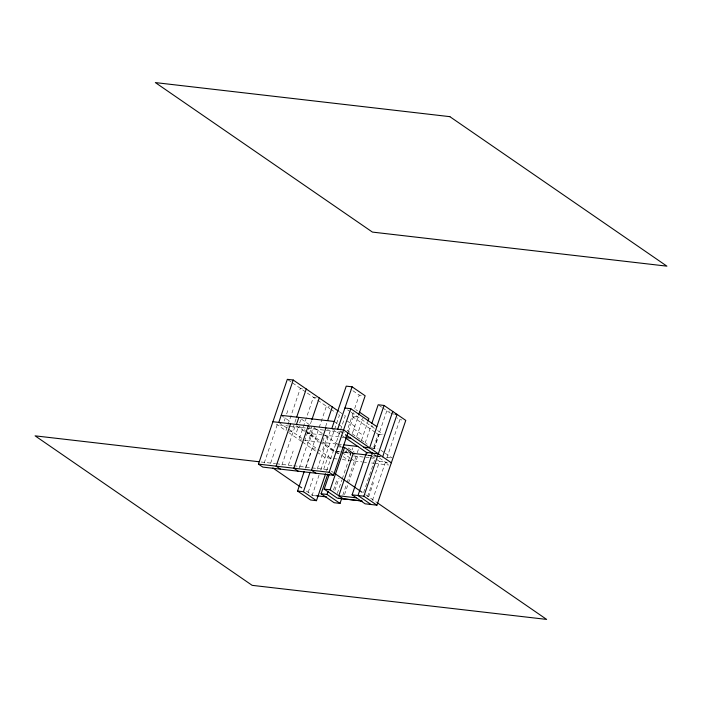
<?xml version="1.0" encoding="UTF-8"?>
<svg xmlns="http://www.w3.org/2000/svg" width="702" height="702" viewBox="0 0 702 702"><rect width="100%" height="100%" fill="white"/><g stroke="black" fill="none" stroke-linecap="round" stroke-linejoin="round"><path stroke-width="0.53" stroke-dasharray="3.51 2.63" d="M264.224 462.969L277.246 424.71L288.68 426.035M284.257 420.998L285.284 417.971M286.662 413.934L288.382 408.889M270.682 463.101L275.5 448.973M296.042 418.971L291.821 431.379L287.899 430.923M281.897 465.014L294.919 426.755L293.182 425.561M296.595 431.984L298.306 426.939M299.684 422.902L300.719 419.875M288.355 465.145L293.164 451.009M330.896 458.283L304.843 440.347L311.53 420.7M309.494 433.424L311.899 426.351M299.21 468.094L312.592 428.799L310.854 427.606M309.617 440.953L314.426 426.825M305.291 468.278L326.412 406.239L329.352 406.581M306.028 467.19L310.837 453.053M325.614 426.57L327.018 422.437M322.859 441.382L324.236 437.346M308.204 492.313L313.022 478.185M322.639 449.929L327.448 435.793M317.234 469.103L330.256 430.844L327.65 429.054M311.978 495.858L319.024 475.184M320.779 470.007L339.435 415.215L335.96 412.82M323.692 469.234L328.501 455.098M326.667 470.691L345.323 415.891L343.585 414.698M345.173 436.495L345.884 434.406M353.273 412.697L347.236 430.44L360.258 439.408M354.685 408.555L359.257 395.121L350.579 389.136M348.464 431.361L354.449 413.785M352.439 433.143L358.459 415.444M333.485 489.996L336.574 480.914M346.2 452.65L347.569 448.613M334.863 490.426L338.987 478.316M337.302 493.409L341.874 479.975M342.225 478.939L351.728 451.026M352.079 449.991L352.79 447.92M356.66 436.547L362.995 417.936M342.839 495.129L346.709 483.757M347.06 482.722L356.914 453.773M357.265 452.737L358.327 449.64M361.495 440.329L368.181 420.691M344.524 494.647L357.546 456.397L355.809 455.194M365.119 443.12L371.13 425.447M376.298 433.011L378.088 434.248L373.28 448.385L371.542 447.183M373.833 448.999L386.855 410.749L389.803 411.091M374.403 448.455L379.212 434.319M363.601 492.558L374.868 459.468M367.594 496.577L379.563 461.425L370.875 455.449M368.655 496.823L373.464 482.695M372.429 500.359L386.504 459.003M386.855 457.976L399.877 419.717L397.271 417.927M302.325 388.531L300.359 388.303L285.933 430.695L276.386 424.113M359.257 395.121L361.223 395.34M316.33 397.613L313.39 397.271L298.955 439.663L301.904 440.005M394.138 414.075L391.198 413.741L393.804 415.531M399.877 419.717L401.842 419.945M357.932 416.997L352.044 416.312L375.394 432.397M370.954 425.965L372.92 426.193M378.088 434.248L383.002 434.819M289.724 426.158L344.805 432.529M322.341 434.907L307.248 433.283L333.301 451.219M323.411 435.029L345.314 437.627M304.843 440.347L319.401 442.032M336.433 443.997L322.516 442.392L335.091 451.053M337.943 444.296L342.225 444.787M371.674 448.192L378.097 448.938M341.584 447.086L338.636 446.744L341.242 448.534M311.978 448.631L316.892 449.201M340.444 451.93L335.538 451.36L339.013 453.746M342.497 452.167L351.07 453.159M367.664 455.072L376.763 456.124M377.255 456.247L380.466 456.616M335.38 451.456L339.531 451.939M344.735 452.544L350.965 453.264L347.376 450.789M367.567 455.186L376.132 456.177M377.202 456.3L380.414 456.669M386.837 457.414L391.128 457.906M353.624 455.94L368.98 457.713M370.024 457.836L374.175 458.318M379.563 461.425L387.416 462.337M337.127 459.003L325 457.599L317.19 452.22M342.33 459.608L361.951 461.881M363.022 462.004L367.304 462.495M371.586 462.995L373.727 463.241M374.798 463.364L388.715 464.97M261.126 461.995L275.596 463.671M276.334 463.75L292.874 465.663M293.726 465.768L328.501 469.787M314.707 495.559L312.548 495.305L305.344 490.338M379.045 405.37L381.642 407.16M382.511 407.757L390.33 413.136M355.861 409.652L357.599 410.845M347.604 409.88L350.298 411.732M351.202 412.355L376.798 429.984M377.694 430.607L383.081 434.31M339.25 411.705L342.716 414.101M288.206 379.931L291.681 382.327M292.55 382.923L306.441 392.488M307.309 393.085L316.856 399.666M317.725 400.263L329.887 408.634M330.756 409.231L335.091 412.223M347.288 421.051L355.098 426.439M353.554 428.746L362.232 434.722M380.905 450.263L384.38 452.65M385.249 453.246L392.199 458.029M334.213 421.472L337.68 423.868M338.548 424.464L342.892 427.457M361.126 440.014L367.207 444.199M340.391 431.072L345.779 434.784M374.069 454.273L378.501 457.327M379.37 457.923L388.926 464.496M331.809 428.536L340.488 434.52M341.356 435.117L344.831 437.504M348.174 447.964L354.256 452.149M301.474 419.182L309.652 424.807M314.505 428.15L322.315 433.529M324.921 435.328L338.39 444.603M339.294 445.217L341.084 446.454M344.717 450.93L350.789 455.115M342.295 452.641L350.114 458.02M350.982 458.617L354.449 461.012M299.07 426.246L305.449 430.633M306.019 431.028L319.91 440.593M343.173 456.616L348.561 460.328M305.765 431.554L312.715 436.337M330.08 448.297L334.415 451.289M335.284 451.886L338.759 454.282M281.204 415.338L291.084 422.148M296.472 425.86L304.554 431.423M278.799 422.402L302.237 438.548M288.54 432.485L301.562 441.461M302.43 442.058L316.321 451.623M331.388 471.156L333.187 472.393M365.61 494.726L377.334 502.799"/><path stroke-width="1.05" d="M347.929 432.888L333.494 475.28L262.82 467.102L258.476 464.119L287.337 379.334L293.225 380.019L338.382 411.109M278.799 422.402L293.225 380.019M290.575 423.771L276.149 466.154L280.493 469.147M296.753 416.9L306.256 388.987M296.472 424.447L298.877 417.383M308.248 425.816L293.813 468.199L298.157 471.191M311.89 419.664L319.278 397.955M325.614 473.797L316.462 500.675L310.574 499.991L297.551 491.023L304.238 471.375M316.462 500.675L303.44 491.707L310.126 472.06M327.729 420.366L332.3 406.923M325.912 427.86L311.486 470.243L315.83 473.236M331.809 428.536L346.235 386.144L352.123 386.828L365.154 395.796L358.819 414.408M337.697 429.22L352.123 386.828M341.777 498.227L340.022 503.404L334.134 502.72L321.104 493.752L327.799 474.104M333.494 475.28L329.15 472.288L350.798 408.704L344.91 408.02M360.784 500.824L337.232 498.104L324.201 489.136L329.133 474.657M340.022 503.404L327 494.427L328.053 491.33M343.12 498.78L330.098 489.812L344.524 447.42L342.558 447.192M353.211 453.404L338.776 495.796L356.449 497.841M368.181 420.691L368.883 418.62L359.336 412.039M371.841 423.376L378.176 404.764L384.064 405.449L405.774 420.401L376.904 505.177L365.128 503.817L352.106 494.849L366.532 452.457L378.317 453.817M384.064 405.449L369.629 447.841L363.741 447.156M372.429 453.141L357.994 495.524L371.016 504.501M376.904 505.177L363.882 496.209L392.743 411.425M382.66 456.809L397.086 414.417L395.121 414.189M281.204 415.338L334.213 421.472M272.911 421.726L343.585 429.896L391.339 462.785M345.814 437.618L350.719 438.188M343.936 444.866L357.853 446.481M352.676 453.343L366.593 454.949M258.95 461.74L35.1 435.845L252.158 585.345L546.639 619.41L377.316 502.79M258.476 464.119L329.15 472.288M324.201 489.136L330.098 489.812M352.106 494.849L363.882 496.209M297.551 491.023L303.44 491.707M321.104 493.752L327 494.427M315.786 495.682L326.588 496.928M338.461 498.306L362.223 501.052M350.798 408.704L376.851 426.64M346.376 435.196L373.297 453.738M345.7 438.109L367.4 453.053M344.524 447.42L354.08 454.001M334.082 473.016L362.021 492.251M272.902 468.006L301.737 487.864M449.842 116.655L155.361 82.59L372.42 232.09L666.9 266.155L449.842 116.655"/></g></svg>
